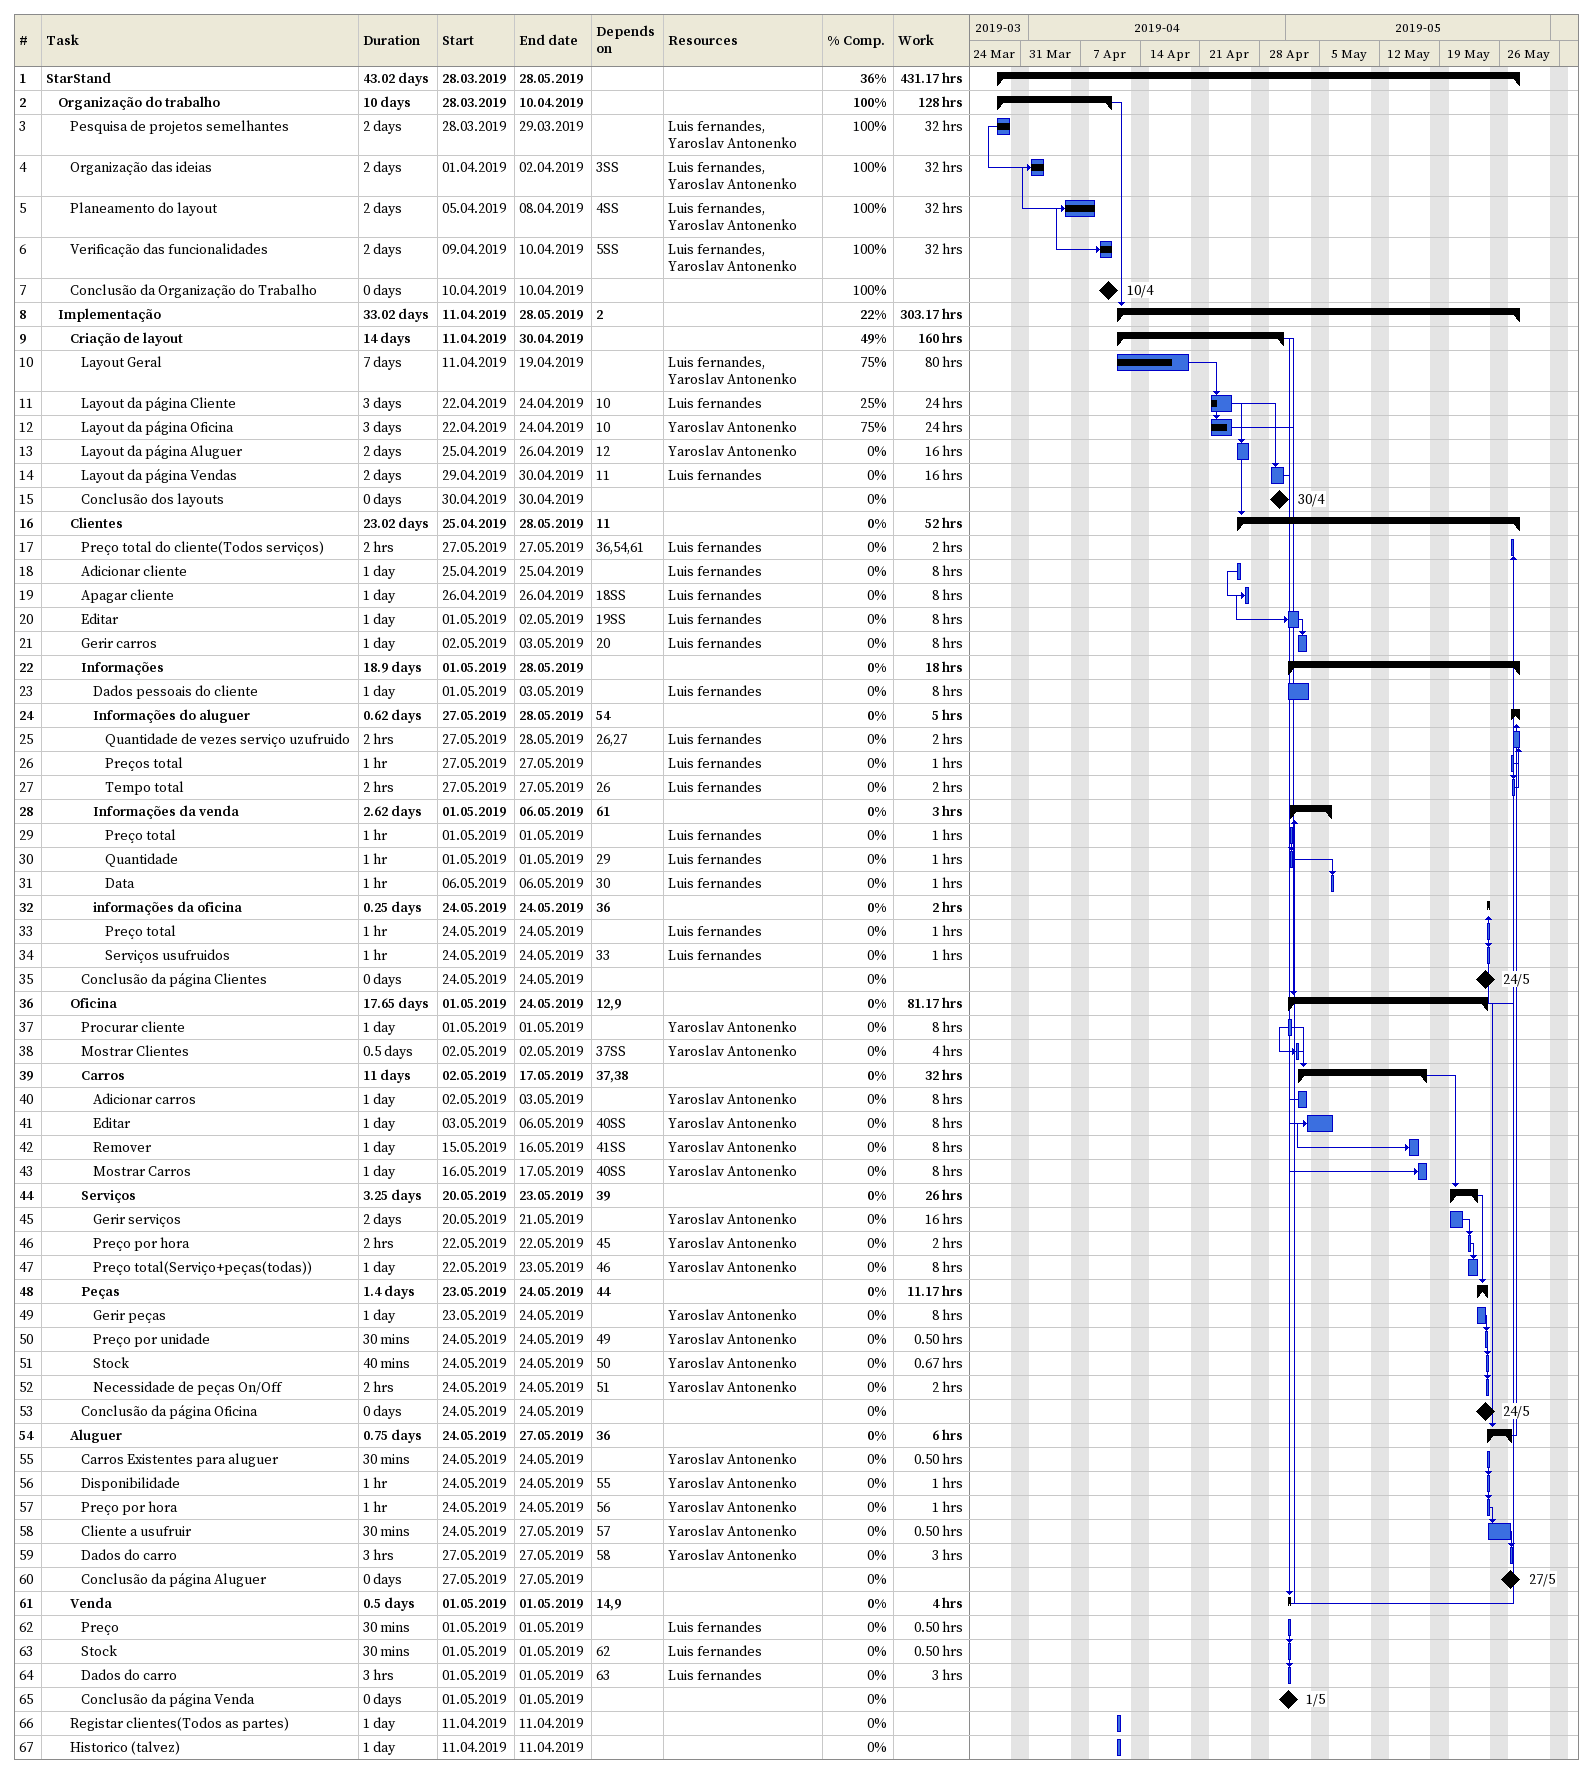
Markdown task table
| ID | Level | Task | Duration | Start | Finish | Predecessors | Resources | % complete | Work (h) |
|---|---|---|---|---|---|---|---|---|---|
| 1 | 1 | **StarStand** | 43.02d | 2019-03-28 | 2019-05-28 |  |  | 36 | 431.17 |
| 2 | 2 | **Organização do trabalho** | 10d | 2019-03-28 | 2019-04-10 |  |  | 100 | 128 |
| 3 | 3 | Pesquisa de projetos semelhantes | 2d | 2019-03-28 | 2019-03-29 |  | Luis fernandes, Yaroslav Antonenko | 100 | 32 |
| 4 | 3 | Organização das ideias | 2d | 2019-04-01 | 2019-04-02 | 3SS | Luis fernandes, Yaroslav Antonenko | 100 | 32 |
| 5 | 3 | Planeamento do layout | 2d | 2019-04-05 | 2019-04-08 | 4SS | Luis fernandes, Yaroslav Antonenko | 100 | 32 |
| 6 | 3 | Verificação das funcionalidades | 2d | 2019-04-09 | 2019-04-10 | 5SS | Luis fernandes, Yaroslav Antonenko | 100 | 32 |
| 7 | 3 | Conclusão da Organização do Trabalho | 0d | 2019-04-10 | 2019-04-10 |  |  | 100 |  |
| 8 | 2 | **Implementação** | 33.02d | 2019-04-11 | 2019-05-28 | 2 |  | 22 | 303.17 |
| 9 | 3 | **Criação de layout** | 14d | 2019-04-11 | 2019-04-30 |  |  | 49 | 160 |
| 10 | 4 | Layout Geral | 7d | 2019-04-11 | 2019-04-19 |  | Luis fernandes, Yaroslav Antonenko | 75 | 80 |
| 11 | 4 | Layout da página Cliente | 3d | 2019-04-22 | 2019-04-24 | 10 | Luis fernandes | 25 | 24 |
| 12 | 4 | Layout da página Oficina | 3d | 2019-04-22 | 2019-04-24 | 10 | Yaroslav Antonenko | 75 | 24 |
| 13 | 4 | Layout da página Aluguer | 2d | 2019-04-25 | 2019-04-26 | 12 | Yaroslav Antonenko | 0 | 16 |
| 14 | 4 | Layout da página Vendas | 2d | 2019-04-29 | 2019-04-30 | 11 | Luis fernandes | 0 | 16 |
| 15 | 4 | Conclusão dos layouts | 0d | 2019-04-30 | 2019-04-30 |  |  | 0 |  |
| 16 | 3 | **Clientes** | 23.02d | 2019-04-25 | 2019-05-28 | 11 |  | 0 | 52 |
| 17 | 4 | Preço total do cliente(Todos serviços) | 2h | 2019-05-27 | 2019-05-27 | 36, 54, 61 | Luis fernandes | 0 | 2 |
| 18 | 4 | Adicionar cliente | 1d | 2019-04-25 | 2019-04-25 |  | Luis fernandes | 0 | 8 |
| 19 | 4 | Apagar cliente | 1d | 2019-04-26 | 2019-04-26 | 18SS | Luis fernandes | 0 | 8 |
| 20 | 4 | Editar | 1d | 2019-05-01 | 2019-05-02 | 19SS | Luis fernandes | 0 | 8 |
| 21 | 4 | Gerir carros | 1d | 2019-05-02 | 2019-05-03 | 20 | Luis fernandes | 0 | 8 |
| 22 | 4 | **Informações** | 18.9d | 2019-05-01 | 2019-05-28 |  |  | 0 | 18 |
| 23 | 5 | Dados pessoais do cliente | 1d | 2019-05-01 | 2019-05-03 |  | Luis fernandes | 0 | 8 |
| 24 | 5 | **Informações do aluguer** | 0.62d | 2019-05-27 | 2019-05-28 | 54 |  | 0 | 5 |
| 25 | 6 | Quantidade de vezes serviço uzufruido | 2h | 2019-05-27 | 2019-05-28 | 26, 27 | Luis fernandes | 0 | 2 |
| 26 | 6 | Preços total | 1h | 2019-05-27 | 2019-05-27 |  | Luis fernandes | 0 | 1 |
| 27 | 6 | Tempo total | 2h | 2019-05-27 | 2019-05-27 | 26 | Luis fernandes | 0 | 2 |
| 28 | 5 | **Informações da venda** | 2.62d | 2019-05-01 | 2019-05-06 | 61 |  | 0 | 3 |
| 29 | 6 | Preço total | 1h | 2019-05-01 | 2019-05-01 |  | Luis fernandes | 0 | 1 |
| 30 | 6 | Quantidade | 1h | 2019-05-01 | 2019-05-01 | 29 | Luis fernandes | 0 | 1 |
| 31 | 6 | Data | 1h | 2019-05-06 | 2019-05-06 | 30 | Luis fernandes | 0 | 1 |
| 32 | 5 | **informações da oficina** | 0.25d | 2019-05-24 | 2019-05-24 | 36 |  | 0 | 2 |
| 33 | 6 | Preço total | 1h | 2019-05-24 | 2019-05-24 |  | Luis fernandes | 0 | 1 |
| 34 | 6 | Serviços usufruidos | 1h | 2019-05-24 | 2019-05-24 | 33 | Luis fernandes | 0 | 1 |
| 35 | 4 | Conclusão da página Clientes | 0d | 2019-05-24 | 2019-05-24 |  |  | 0 |  |
| 36 | 3 | **Oficina** | 17.65d | 2019-05-01 | 2019-05-24 | 12, 9 |  | 0 | 81.17 |
| 37 | 4 | Procurar cliente | 1d | 2019-05-01 | 2019-05-01 |  | Yaroslav Antonenko | 0 | 8 |
| 38 | 4 | Mostrar Clientes | 0.5d | 2019-05-02 | 2019-05-02 | 37SS | Yaroslav Antonenko | 0 | 4 |
| 39 | 4 | **Carros** | 11d | 2019-05-02 | 2019-05-17 | 37, 38 |  | 0 | 32 |
| 40 | 5 | Adicionar carros | 1d | 2019-05-02 | 2019-05-03 |  | Yaroslav Antonenko | 0 | 8 |
| 41 | 5 | Editar | 1d | 2019-05-03 | 2019-05-06 | 40SS | Yaroslav Antonenko | 0 | 8 |
| 42 | 5 | Remover | 1d | 2019-05-15 | 2019-05-16 | 41SS | Yaroslav Antonenko | 0 | 8 |
| 43 | 5 | Mostrar Carros | 1d | 2019-05-16 | 2019-05-17 | 40SS | Yaroslav Antonenko | 0 | 8 |
| 44 | 4 | **Serviços** | 3.25d | 2019-05-20 | 2019-05-23 | 39 |  | 0 | 26 |
| 45 | 5 | Gerir serviços | 2d | 2019-05-20 | 2019-05-21 |  | Yaroslav Antonenko | 0 | 16 |
| 46 | 5 | Preço por hora | 2h | 2019-05-22 | 2019-05-22 | 45 | Yaroslav Antonenko | 0 | 2 |
| 47 | 5 | Preço total(Serviço+peças(todas)) | 1d | 2019-05-22 | 2019-05-23 | 46 | Yaroslav Antonenko | 0 | 8 |
| 48 | 4 | **Peças** | 1.4d | 2019-05-23 | 2019-05-24 | 44 |  | 0 | 11.17 |
| 49 | 5 | Gerir peças | 1d | 2019-05-23 | 2019-05-24 |  | Yaroslav Antonenko | 0 | 8 |
| 50 | 5 | Preço por unidade | 30min | 2019-05-24 | 2019-05-24 | 49 | Yaroslav Antonenko | 0 | 0.50 |
| 51 | 5 | Stock | 40min | 2019-05-24 | 2019-05-24 | 50 | Yaroslav Antonenko | 0 | 0.67 |
| 52 | 5 | Necessidade de peças On/Off | 2h | 2019-05-24 | 2019-05-24 | 51 | Yaroslav Antonenko | 0 | 2 |
| 53 | 4 | Conclusão da página Oficina | 0d | 2019-05-24 | 2019-05-24 |  |  | 0 |  |
| 54 | 3 | **Aluguer** | 0.75d | 2019-05-24 | 2019-05-27 | 36 |  | 0 | 6 |
| 55 | 4 | Carros Existentes para aluguer | 30min | 2019-05-24 | 2019-05-24 |  | Yaroslav Antonenko | 0 | 0.50 |
| 56 | 4 | Disponibilidade | 1h | 2019-05-24 | 2019-05-24 | 55 | Yaroslav Antonenko | 0 | 1 |
| 57 | 4 | Preço por hora | 1h | 2019-05-24 | 2019-05-24 | 56 | Yaroslav Antonenko | 0 | 1 |
| 58 | 4 | Cliente a usufruir | 30min | 2019-05-24 | 2019-05-27 | 57 | Yaroslav Antonenko | 0 | 0.50 |
| 59 | 4 | Dados do carro | 3h | 2019-05-27 | 2019-05-27 | 58 | Yaroslav Antonenko | 0 | 3 |
| 60 | 4 | Conclusão da página Aluguer | 0d | 2019-05-27 | 2019-05-27 |  |  | 0 |  |
| 61 | 3 | **Venda** | 0.5d | 2019-05-01 | 2019-05-01 | 14, 9 |  | 0 | 4 |
| 62 | 4 | Preço | 30min | 2019-05-01 | 2019-05-01 |  | Luis fernandes | 0 | 0.50 |
| 63 | 4 | Stock | 30min | 2019-05-01 | 2019-05-01 | 62 | Luis fernandes | 0 | 0.50 |
| 64 | 4 | Dados do carro | 3h | 2019-05-01 | 2019-05-01 | 63 | Luis fernandes | 0 | 3 |
| 65 | 4 | Conclusão da página Venda | 0d | 2019-05-01 | 2019-05-01 |  |  | 0 |  |
| 66 | 3 | Registar clientes(Todos as partes) | 1d | 2019-04-11 | 2019-04-11 |  |  | 0 |  |
| 67 | 3 | Historico (talvez) | 1d | 2019-04-11 | 2019-04-11 |  |  | 0 |  |
